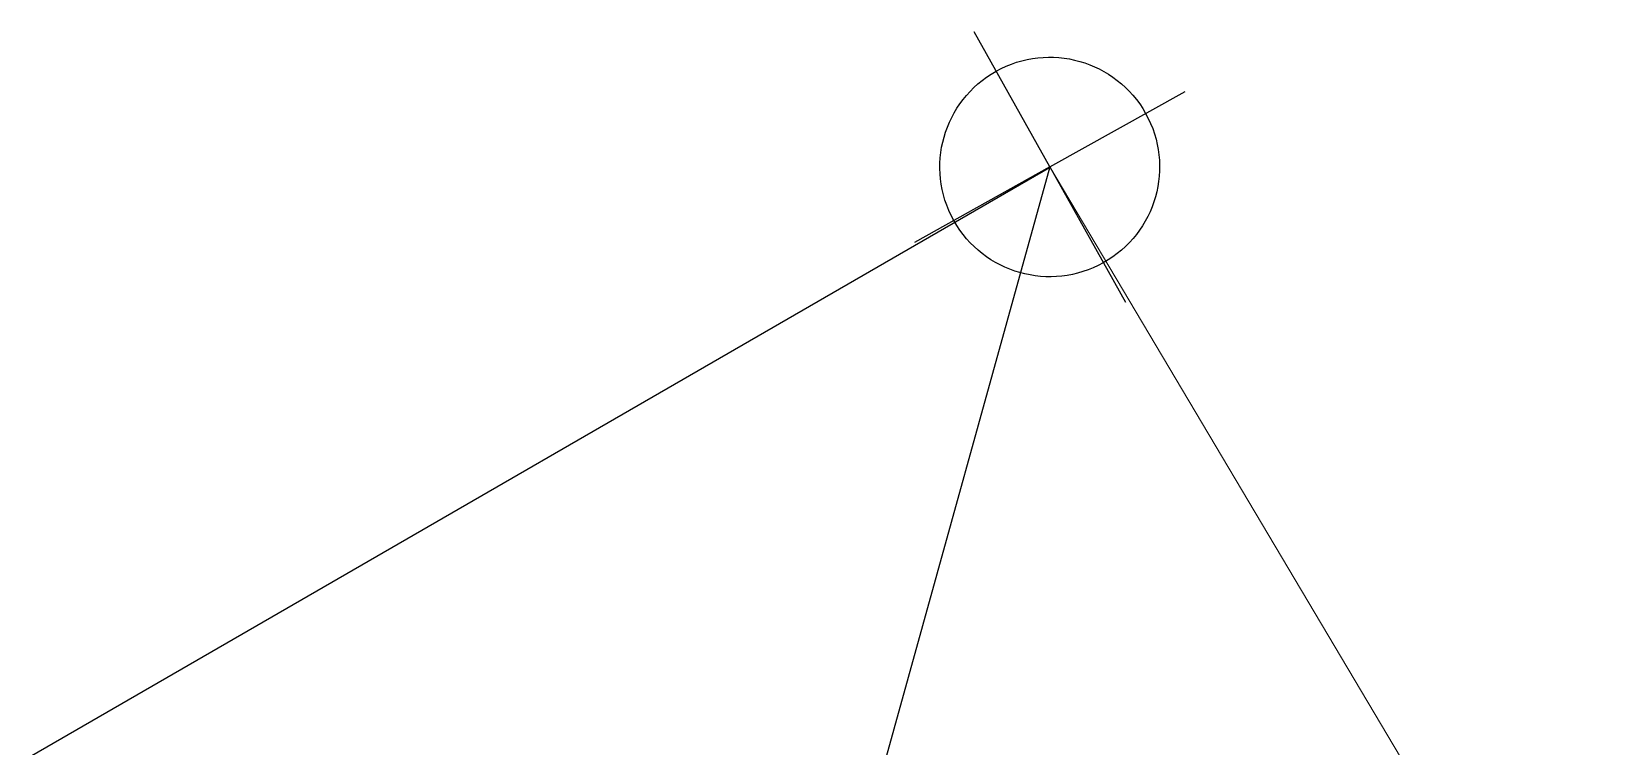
# Model space of a CAD drawing. Header units: inches. Extents: x 86328 to 235202, y 68629 to 184293.
# Drawn here: x 100489 to 109190, y 131428 to 135347 of the extents above; entities that cross this region are included whole.
import ezdxf

# ---------------------------------------------------------------- set-up
doc = ezdxf.new("R2010")
doc.units = ezdxf.units.IN
doc.header["$MEASUREMENT"] = 0
doc.layers.add('DIM', color=251, linetype='Continuous', lineweight=0)
doc.layers.add('EDGE OF CHANNEL', color=240, linetype='Continuous')
doc.layers.add('PENTHOUSE', color=10, linetype='Continuous')
doc.styles.get("Standard").update_dxf_attribs({"font": 'arial.ttf'})
doc.linetypes.add('FENCE_LINE', pattern='A,0.5,-0.1,["X",Standard,S=0.1,R=0,X=-0.02,Y=-0.05],-0.1', length=0.7)

msp = doc.modelspace()

# ---------------------------------------------------------------- linework, layer by layer
at = {"color": 8, "extrusion": (-2.00606e-06, 4.08641e-06, 1)}
for q in [(105653.9, 135346.5, 0.3), (105653.9, 135346.5, 0.3), (106810, 135019.2, 0.3), (106810, 135019.2, 0.3), (105326.6, 134190.4, 0.3), (105326.6, 134190.4, 0.3), (106482.7, 133863, 0.3), (106482.7, 133863, 0.3)]:
    msp.add_line((106068.3, 134604.8, 0.3), q, dxfattribs=at)
msp.add_ellipse((106068.3, 134604.8, 0.3), major_axis=(525.6, 293.6, 0), ratio=1, start_param=3.141596305512142, end_param=9.424781612691728, dxfattribs=at)
msp.add_ellipse((106068.3, 134604.8, 0.3), major_axis=(525.6, 293.6, 0), ratio=1, start_param=3.141596305512142, end_param=9.424781612691728, dxfattribs=at)
at = {"layer": 'DIM', "color": 8, "linetype": 'FENCE_LINE', "ltscale": 20}
for q in [(106068.3, 134604.8, 0.3), (109189.5, 129351, 0.3)]:
    msp.add_line((106068.3, 134604.8, 0.3), q, dxfattribs=at)
at = {"layer": 'EDGE OF CHANNEL', "color": 8, "extrusion": (-2.00606e-06, 4.08641e-06, 1)}
msp.add_line((106068.3, 134604.8, 0.3), (103738.1, 126202.1, 0.3), dxfattribs=at)
at = {"layer": 'PENTHOUSE', "color": 8, "extrusion": (-4.11163e-06, 8.12245e-06, 1)}
msp.add_line((100489.1, 131377.8, 0.2), (106067.6, 134602.3, 0.2), dxfattribs=at)

doc.saveas('drawing.dxf')
